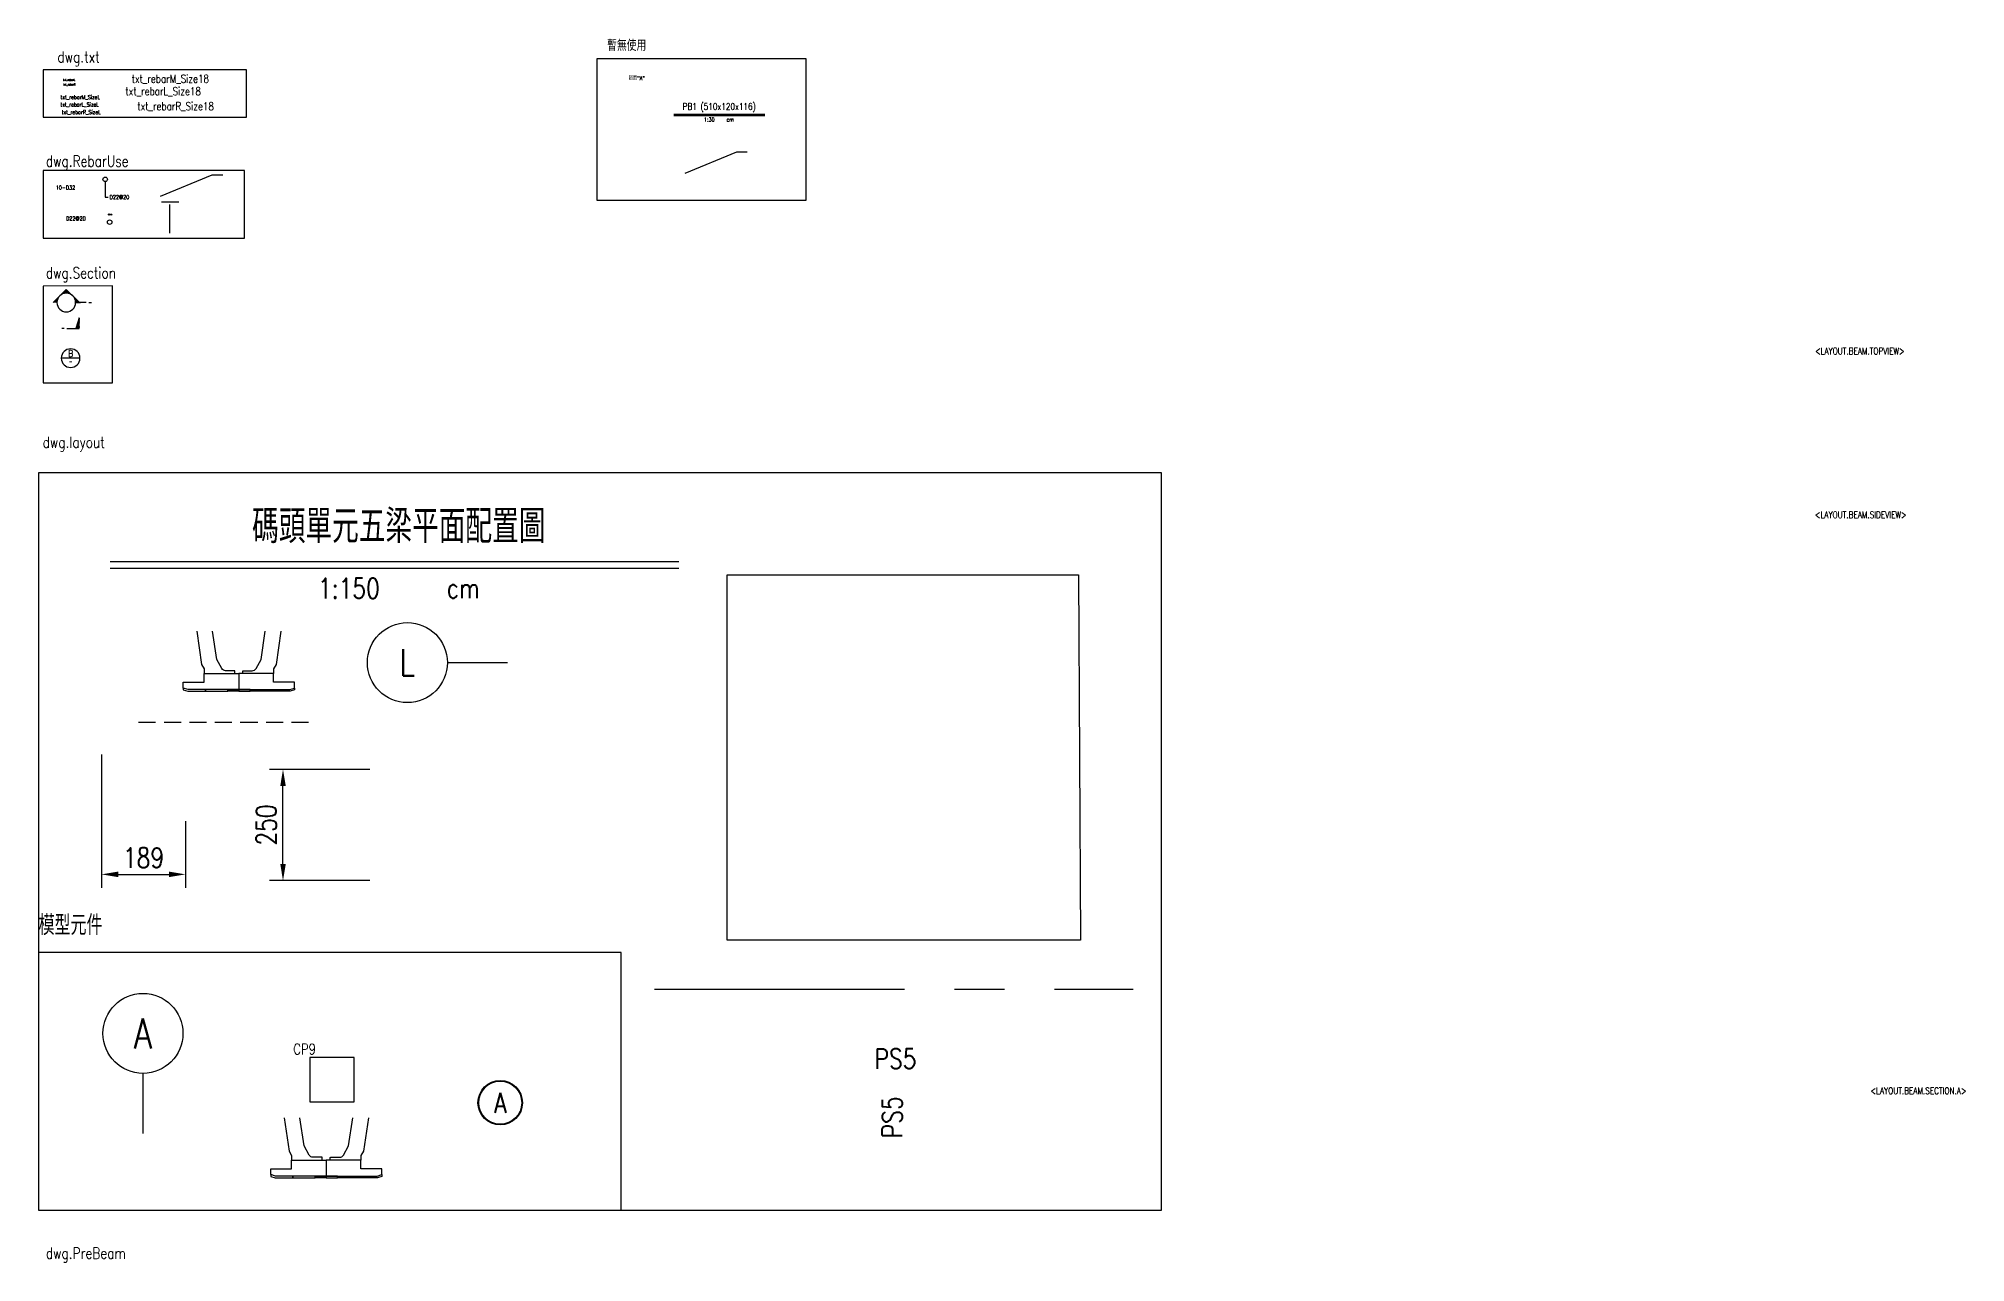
# Model space of a CAD drawing. Extents: x -4754 to 4976, y -19960 to 3841.
# Drawn here: x -4262 to 73, y 1087 to 3841 of the extents above; entities that cross this region are included whole.
import ezdxf
from ezdxf.enums import TextEntityAlignment as Align

# ---------------------------------------------------------------- set-up
doc = ezdxf.new("R2010")
doc.units = 0
doc.header["$LTSCALE"] = 3
doc.linetypes.add('CENTER', pattern=[2, 1.25, -0.25, 0.25, -0.25])
doc.linetypes.add('DASHED', pattern=[19.05, 12.7, -6.35])
doc.layers.get('0').update_dxf_attribs({"linetype": 'CONTINUOUS'})
doc.layers.add('HB_0', color=7, linetype='CONTINUOUS', transparency=0.5)
for name, color, linetype in [('HB_DIM', 1, 'CONTINUOUS'), ('HB_SYMBOLS', 7, 'CONTINUOUS'), ('HB_TXT_CTEXT', 2, 'CONTINUOUS'), ('RCAD.PARM.Treatle', 2, 'CONTINUOUS'), ('底圖', 7, 'CONTINUOUS'), ('預鑄樁帽', 6, 'CONTINUOUS'), ('預鑄版_TXT', 2, 'CONTINUOUS')]:
    doc.layers.add(name, color=color, linetype=linetype)
doc.styles.get("Standard").update_dxf_attribs({"font": 'ROMANS.shx', "width": 0.8, "bigfont": 'chineset.shx'})
doc.dimstyles.new('150cm', dxfattribs={"dimscale": 15, "dimtxt": 3, "dimasz": 2.5, "dimexe": 2, "dimexo": 2, "dimgap": 1, "dimtad": 1, "dimdsep": 46, "dimtxsty": 'Standard', "dimcen": 0, "dimclrt": 2, "dimadec": 0, "dimazin": 0, "dimtfac": 1, "dimtix": 1, "dimtmove": 2, "dimatfit": 3, "dimfxl": 1, "dimtolj": 1, "dimtzin": 0, "dimarcsym": 0})

# ---------------------------------------------------------------- blocks, each defined once
blk = doc.blocks.new('C')
at = {"color": 3, "linetype": 'Continuous'}
blk.add_circle((0, 0), 1.2, dxfattribs=at)
blk = doc.blocks.new('SEC2U0-n')
at = {"color": 3}
for p, q in [((-17, 0), (-19, 0)), ((-15, 0), (-7, 0))]:
    blk.add_line(p, q, dxfattribs=at)
at = {"color": 2, "linetype": 'Continuous'}
for p, q in [((-7.5, 0), (-10.6, 0)), ((-9.9, 0), (0, 9.9)), ((0, 9.9), (9.9, 0))]:
    blk.add_line(p, q, dxfattribs=at)
blk.add_circle((0, 0), 7, dxfattribs=at)
for points in [[(-9.9, 0), (-6.1, 3.5), (-4.9, 4.9), (-5.6, 4.3)], [(-9.9, 0), (-6.8, 1.8), (-6.1, 3.5), (-6.8, 1.8)], [(-9.9, 0), (-7, 0), (-6.8, 1.8), (-6.9, 0.9)], [(0, 9.9), (-3.5, 6.1), (-4.9, 4.9), (-4.3, 5.6)], [(0, 9.9), (-1.8, 6.8), (-3.5, 6.1), (-1.8, 6.8)], [(0, 9.9), (0, 7), (-1.8, 6.8), (-0.9, 6.9)], [(0, 9.9), (3.5, 6.1), (4.9, 4.9), (4.3, 5.6)], [(0, 9.9), (1.8, 6.8), (3.5, 6.1), (1.8, 6.8)], [(0, 9.9), (0, 7), (1.8, 6.8), (0.9, 6.9)], [(9.9, 0), (6.1, 3.5), (4.9, 4.9), (5.6, 4.3)], [(9.9, 0), (6.8, 1.8), (6.1, 3.5), (6.8, 1.8)], [(9.9, 0), (7, 0), (6.8, 1.8), (6.9, 0.9)]]:
    blk.add_solid(points, dxfattribs=at)
blk = doc.blocks.new('ST-n')
at = {"color": 2}
blk.add_line((-7, 0), (7, 0), dxfattribs=at)
blk.add_circle((0, 0), 7, dxfattribs=at)
at = {"color": 3, "width": 0.8}
blk.add_attdef('A', text='', height=5, dxfattribs=at).set_placement((0, 3.5), align=Align.MIDDLE)
at = {"color": 1, "width": 0.8}
blk.add_attdef('HB2002', text='', height=2.5, dxfattribs=at).set_placement((0, -2.5), align=Align.MIDDLE)
blk = doc.blocks.new('*X3')
at = {"color": 0, "linetype": 'Continuous'}
for p, q in [((79, 269.2), (79, 269.2)), ((79.2, 269.2), (79.3, 269.3)), ((79.4, 269.2), (79.5, 269.4)), ((79.5, 269.2), (79.8, 269.5)), ((79.7, 269.2), (80.1, 269.6)), ((79.9, 269.2), (80.3, 269.6)), ((80.1, 269.2), (80.6, 269.7)), ((80.2, 269.2), (80.8, 269.8)), ((80.4, 269.2), (81.1, 269.9)), ((80.6, 269.2), (81.3, 270)), ((80.8, 269.2), (81.6, 270)), ((80.9, 269.2), (81.9, 270.1)), ((81.1, 269.2), (82.1, 270.2)), ((81.3, 269.2), (82.4, 270.3)), ((81.5, 269.2), (82.6, 270.4)), ((81.6, 269.2), (82.9, 270.4)), ((81.8, 269.2), (83.1, 270.5)), ((82, 269.2), (83.4, 270.6)), ((82.2, 269.2), (83.7, 270.7)), ((82.4, 269.2), (83.9, 270.8)), ((82.5, 269.2), (84.2, 270.8)), ((82.7, 269.2), (84.4, 270.9)), ((82.9, 269.2), (84.7, 271)), ((83.1, 269.2), (84.9, 271.1)), ((83.2, 269.2), (85.2, 271.2)), ((83.4, 269.2), (85.5, 271.2)), ((83.6, 269.2), (85.7, 271.3)), ((83.8, 269.2), (86, 271.4)), ((83.9, 269.2), (86.2, 271.5)), ((84.1, 269.2), (86.5, 271.6)), ((84.3, 269.2), (86.7, 271.7)), ((84.5, 269.2), (86.9, 271.7)), ((84.7, 269.2), (86.9, 271.5)), ((84.8, 269.2), (86.9, 271.3)), ((85, 269.2), (86.9, 271.1)), ((85.2, 269.2), (86.9, 271)), ((85.4, 269.2), (86.9, 270.8)), ((85.5, 269.2), (86.9, 270.6)), ((85.7, 269.2), (86.9, 270.4)), ((85.9, 269.2), (86.9, 270.2)), ((86.1, 269.2), (86.9, 270.1)), ((86.2, 269.2), (86.9, 269.9)), ((86.4, 269.2), (86.9, 269.7)), ((86.6, 269.2), (86.9, 269.5)), ((86.8, 269.2), (86.9, 269.4))]:
    blk.add_line(p, q, dxfattribs=at)
blk = doc.blocks.new('SEND-n')
at = {"color": 3}
for p, q in [((9.4, 0), (0, 0)), ((11.4, 0), (13, 0))]:
    blk.add_line(p, q, dxfattribs=at)
at = {"color": 2, "linetype": 'Continuous'}
blk.add_lwpolyline([(0, 0), (0, 8), (2.5, 0)], close=True, dxfattribs=at)
at = {"color": 2, "linetype": 'Continuous', "rotation": 270}
blk.add_blockref('*X3', (-269.2, 86.9), dxfattribs=at)
blk = doc.blocks.new('rebar_num')
at = {"color": 0, "linetype": 'Continuous', "width": 0.8}
blk.add_attdef('A', text='', height=9, dxfattribs=at).set_placement((-3.1, 3.9), align=Align.MIDDLE_LEFT)
blk = doc.blocks.new('H_Circle_guide')
at = {"layer": 'HB_TXT_CTEXT', "color": 1, "linetype": 'Continuous'}
blk.add_lwpolyline([(0, -5), (0, -40), (6.4, -40)], dxfattribs=at)
blk.add_circle((0, 0), 5, dxfattribs=at)
at = {"color": 0, "linetype": 'Continuous', "width": 0.8}
blk.add_attdef('A', text='', height=9, dxfattribs=at).set_placement((10.1, -40), align=Align.MIDDLE_LEFT)
blk = doc.blocks.new('H_Arrow_guide')
at = {"layer": 'HB_TXT_CTEXT', "color": 1, "linetype": 'Continuous'}
blk.add_lwpolyline([(0, 0, 0, 2.5, 0), (0, -7.5, 0, 0, 0), (0, -37, 0, 0, 0), (7.5, -37, 0, 0, 0)], format="xyseb", dxfattribs=at)
at = {"color": 0, "linetype": 'Continuous', "width": 0.8}
blk.add_attdef('A', text='', height=9, dxfattribs=at).set_placement((9.7, -35.9), align=Align.MIDDLE_LEFT)
blk = doc.blocks.new('beam_title')
at = {"layer": 'HB_TXT_CTEXT', "color": 3, "linetype": 'Continuous'}
blk.add_line((-102.5, 3), (102.5, 3), dxfattribs=at)
at = {"layer": 'HB_TXT_CTEXT', "color": 1, "linetype": 'Continuous'}
blk.add_line((-102.5, 0), (102.5, 0), dxfattribs=at)
at = {"color": 3, "linetype": 'Continuous', "width": 0.8}
blk.add_attdef('A', text='', height=15, dxfattribs=at).set_placement((0, 19.5), align=Align.MIDDLE)
at = {"color": 2, "linetype": 'Continuous', "width": 0.8}
for tag, p in [('1:30', (-22.4, -9)), ('CM', (24.8, -9))]:
    blk.add_attdef(tag, text='', height=9, dxfattribs=at).set_placement(p, align=Align.MIDDLE)
blk = doc.blocks.new('gr_t')
at = {"layer": 'HB_SYMBOLS', "color": 4, "linetype": 'Continuous'}
blk.add_line((0, -6), (0, -15), dxfattribs=at)
blk.add_circle((0, 0), 6, dxfattribs=at)
at = {"layer": 'HB_SYMBOLS', "color": 4, "linetype": 'Continuous', "width": 0.8}
blk.add_attdef('A', text='', height=4.5, dxfattribs=at).set_placement((0, 0), align=Align.MIDDLE)
blk = doc.blocks.new('fender')
at = {"color": 7, "linetype": 'Continuous'}
for points in [[(-94.7, -0.1), (-83.8, -75), (-78, -85.1), (-78, -95.1)], [(94.7, -0.1), (83.8, -75), (78, -85.1), (78, -95.1)]]:
    blk.add_lwpolyline(points, dxfattribs=at)
for points in [[(-9, -95.1), (-9, -89.4, 0.414214), (-9.5, -88.9), (-29.8, -88.9, -0.272631), (-38.5, -83.9), (-50, -63.5), (-59.4, -0.1)], [(9, -95.1), (9, -89.4, -0.414214), (9.5, -88.9), (29.8, -88.9, 0.272631), (38.5, -83.9), (50, -63.5), (59.4, -0.1)]]:
    blk.add_lwpolyline(points, format="xyb", dxfattribs=at)
for points in [[(0, -95.1), (0, -131.1), (-114.4, -131.1), (-125, -127.9), (-125, -115.1), (-78, -115.1), (-78, -95.1)], [(-115, -135.1), (-75, -135.1), (-75, -131.1), (-114.4, -131.1), (-125, -127.9), (-125, -132.1)], [(0, -95.1), (0, -131.1), (114.4, -131.1), (125, -127.9), (125, -115.1), (78, -115.1), (78, -95.1)], [(115, -135.1), (75, -135.1), (75, -131.1), (114.4, -131.1), (125, -127.9), (125, -132.1)], [(-75, -131.1), (-75, -135.1), (-25, -135.1), (-25, -131.1)], [(0, -131.1), (0, -135.1), (-25, -135.1), (-25, -131.1)], [(0, -131.1), (0, -135.1), (25, -135.1), (25, -131.1)], [(75, -131.1), (75, -135.1), (25, -135.1), (25, -131.1)]]:
    blk.add_lwpolyline(points, close=True, dxfattribs=at)
blk = doc.blocks.new('title')
at = {"layer": 'HB_TXT_CTEXT', "color": 3}
blk.add_line((-639.6, 0), (639.6, 0), dxfattribs=at)
at = {"layer": 'HB_TXT_CTEXT', "color": 1}
blk.add_line((-639.6, -15), (639.6, -15), dxfattribs=at)
at = {"color": 3, "linetype": 'Continuous', "width": 0.8}
blk.add_attdef('碼頭單元五梁平面配置圖', text='', height=75, dxfattribs=at).set_placement((9.6, 82.5), align=Align.MIDDLE)
at = {"color": 2, "linetype": 'Continuous', "width": 0.8}
for tag, p in [('1:150', (-102.6, -60.5)), ('CM', (154.5, -60))]:
    blk.add_attdef(tag, text='', height=45, dxfattribs=at).set_placement(p, align=Align.MIDDLE)
blk = doc.blocks.new('*D50')
at = {"layer": 'HB_DIM', "color": 0, "lineweight": -2, "transparency": 16777216}
for p, q in [((-4120.3, 2230.5), (-4120.3, 1930.5)), ((-3931.3, 2080.5), (-3931.3, 1930.5)), ((-4082.8, 1960.5), (-3968.8, 1960.5))]:
    blk.add_line(p, q, dxfattribs=at)
at = {"layer": 'HB_DIM', "color": 0, "transparency": 16777216}
for points in [[(-4082.8, 1966.8), (-4082.8, 1954.3), (-4120.3, 1960.5)], [(-3968.8, 1954.3), (-3968.8, 1966.8), (-3931.3, 1960.5)]]:
    blk.add_solid(points, dxfattribs=at)
at = {"layer": 'HB_DIM', "color": 2, "linetype": 'Continuous', "transparency": 16777216, "insert": (-4025.8, 1998), "char_height": 45, "attachment_point": 5}
blk.add_mtext('\\A1;189', dxfattribs=at)
blk = doc.blocks.new('*D51')
at = {"layer": 'HB_DIM', "color": 0, "lineweight": -2, "transparency": 16777216}
for p, q in [((-3517, 2196.6), (-3742, 2196.6)), ((-3712, 1984.1), (-3712, 2159.1)), ((-3517, 1946.6), (-3742, 1946.6))]:
    blk.add_line(p, q, dxfattribs=at)
at = {"layer": 'HB_DIM', "color": 0, "transparency": 16777216}
for points in [[(-3705.7, 2159.1), (-3718.2, 2159.1), (-3712, 2196.6)], [(-3718.2, 1984.1), (-3705.7, 1984.1), (-3712, 1946.6)]]:
    blk.add_solid(points, dxfattribs=at)
at = {"layer": 'HB_DIM', "color": 2, "linetype": 'Continuous', "transparency": 16777216, "insert": (-3749.5, 2071.6), "char_height": 45, "attachment_point": 5, "rotation": 90}
blk.add_mtext('\\A1;250', dxfattribs=at)
blk = doc.blocks.new('pilecap')
at = {"layer": '預鑄樁帽', "linetype": 'DASHED', "ltscale": 100}
blk.add_lwpolyline([(-50, -50), (50, -50), (50, 50), (-50, 50)], close=True, dxfattribs=at)
at = {"width": 0.8}
blk.add_attdef('A', text='', height=24, dxfattribs=at).set_placement((-61.9, 68.6), align=Align.MIDDLE)
blk = doc.blocks.new('linelabel')
at = {"layer": 'HB_SYMBOLS', "color": 4, "linetype": 'Continuous'}
blk.add_line((0, -90), (0, -225), dxfattribs=at)
blk.add_circle((0, 0), 90, dxfattribs=at)
at = {"color": 4, "width": 0.8}
blk.add_attdef('A', text='', height=67.5, dxfattribs=at).set_placement((0, 0), align=Align.MIDDLE)
blk = doc.blocks.new('pile')
at = {"layer": 'HB_0', "linetype": 'Continuous'}
for radius in [50, 48.4]:
    blk.add_circle((0, 0), radius, dxfattribs=at)
at = {"color": 2, "width": 0.8}
blk.add_attdef('A', text='', height=45, dxfattribs=at).set_placement((0, 0), align=Align.MIDDLE_CENTER)
blk = doc.blocks.new('C_Red')
at = {"color": 1, "linetype": 'Continuous'}
blk.add_circle((0, 0), 1.2, dxfattribs=at)

msp = doc.modelspace()

# ---------------------------------------------------------------- linework, layer by layer
at = {"color": 0, "linetype": 'Continuous'}
msp.add_lwpolyline([(-3006.267, 3795.152), (-3006.267, 3477.063), (-2534.961, 3477.063), (-2534.961, 3795.152)], close=True, dxfattribs=at)
at = {"linetype": 'Continuous'}
for points in [[(-4251.563, 3770.222), (-4251.563, 3664.256), (-3794.177, 3664.256), (-3794.177, 3770.222)], [(-4251.563, 3543.963), (-4251.563, 3391.612), (-3798.441, 3391.612), (-3798.441, 3543.963)], [(-4251.563, 3283.603), (-4251.563, 3066.021), (-4095.868, 3066.63), (-4095.868, 3284.212)], [(-4261.946, 1784.957), (-4261.946, 1204.687), (-2951.385, 1204.687), (-2951.385, 1784.957)]]:
    msp.add_lwpolyline(points, close=True, dxfattribs=at)
at = {"color": 7, "linetype": 'Continuous'}
msp.add_lwpolyline([(-4261.946, 2864.03), (-4261.946, 1204.687), (-1735.853, 1204.687), (-1735.853, 2864.03)], close=True, dxfattribs=at)
at = {"linetype": 'DASHED'}
msp.add_lwpolyline([(-4036.705, 2302.57), (-3806.896, 2302.57), (-3642.424, 2302.57)], dxfattribs=at)
at = {"color": 252, "linetype": 'CENTER', "ltscale": 150}
msp.add_lwpolyline([(-2876.368, 1702.361), (-1799.622, 1702.361)], dxfattribs=at)
at = {"layer": 'HB_0', "color": 3, "linetype": 'Continuous'}
msp.add_line((-3946.691, 3472.992), (-3985.691, 3472.992), dxfattribs=at)
at = {"layer": 'HB_DIM', "color": 4, "linetype": 'Continuous'}
msp.add_line((-3966.324, 3403.076), (-3966.324, 3467.82), dxfattribs=at)
at = {"layer": 'RCAD.PARM.Treatle', "color": 4, "linetype": 'Continuous'}
msp.add_lwpolyline([(-2807.505, 3537.904), (-2691.278, 3585.793), (-2667.494, 3585.793)], dxfattribs=at)
at = {"layer": 'RCAD.PARM.Treatle', "color": 1, "linetype": 'Continuous'}
msp.add_lwpolyline([(-3987.325, 3486.045), (-3871.098, 3533.934), (-3847.314, 3533.934)], dxfattribs=at)
msp.add_circle((-4101.965, 3427.863), 5, dxfattribs=at)
at = {"layer": '底圖', "color": 4, "linetype": 'Continuous'}
msp.add_lwpolyline([(-1922.391, 2634.081), (-1918.264, 1812.23), (-2712.795, 1812.23), (-2712.795, 2634.081), (-1922.391, 2634.081)], dxfattribs=at)

# ---------------------------------------------------------------- block references
at = {"color": 0, "linetype": 'Continuous'}
ref = msp.add_blockref('beam_title', (-2730.599, 3667.522), dxfattribs=at)
ref.add_attrib('A', 'PB1 (510x120x116)', dxfattribs={"color": 0, "linetype": 'Continuous', "height": 15, "width": 0.8}).set_placement((-2730.601, 3687.02), align=Align.MIDDLE)
ref.add_attrib('1:30', '1:30', dxfattribs={"color": 0, "linetype": 'Continuous', "height": 9, "width": 0.8}).set_placement((-2753.034, 3658.519), align=Align.MIDDLE)
ref.add_attrib('CM', 'cm', dxfattribs={"color": 0, "linetype": 'Continuous', "height": 9, "width": 0.8}).set_placement((-2705.761, 3658.52), align=Align.MIDDLE)
for name, p in [('H_Circle_guide', (-4111.967, 3524.119)), ('H_Arrow_guide', (-4209.53, 3471.961))]:
    msp.add_blockref(name, p, dxfattribs=at).add_auto_attribs({'A': 'D22@20'})
ref = msp.add_blockref('rebar_num', (-4220.005, 3501.592), dxfattribs=at)
ref.add_attrib('A', '10-D32', dxfattribs={"linetype": 'Continuous', "height": 9, "width": 0.8}).set_placement((-4223.134, 3505.462), align=Align.MIDDLE_LEFT)
at = {"linetype": 'Continuous'}
msp.add_blockref('C_Red', (-4098.506, 3444.707), dxfattribs=at)
for name, p, values in [('title', (-3461.128, 2664.503), {'碼頭單元五梁平面配置圖': '碼頭單元五梁平面配置圖', '1:150': '1:150', 'CM': 'cm'}), ('linelabel', (-4027.022, 1602.659), {'A': 'A'}), ('pile', (-3223.332, 1446.794), {'A': 'A'})]:
    msp.add_blockref(name, p, dxfattribs=at).add_auto_attribs(values)
for p in [(-3811.213, 2507.651), (-3614.627, 1412.881)]:
    msp.add_blockref('fender', p)
msp.add_blockref('pilecap', (-3601.628, 1498.692)).add_auto_attribs({'A': 'CP9'})
at = {"layer": 'RCAD.PARM.Treatle', "linetype": 'Continuous'}
msp.add_blockref('C', (-4103.513, 3445.031), dxfattribs=at)
at = {"layer": 'RCAD.PARM.Treatle', "linetype": 'Continuous', "xscale": -3.000000000160651, "yscale": 2.999999999925704, "zscale": 3, "rotation": 359.9999999991219}
for name, p in [('SEC2U0-n', (-4199.553, 3246.978)), ('SEND-n', (-4170.221, 3188.589))]:
    msp.add_blockref(name, p, dxfattribs=at)
at = {"layer": 'RCAD.PARM.Treatle', "linetype": 'Continuous'}
ref = msp.add_blockref('ST-n', (-4189.749, 3121.822), dxfattribs=dict(at, xscale=-3.000000000160651, yscale=2.999999999925704, zscale=3, rotation=359.9999999991219))
ref.add_attrib('HB2002', '-', dxfattribs={"layer": '0', "color": 1, "height": 7.5, "rotation": 360, "width": 0.8}).set_placement((-4189.749, 3114.322), align=Align.MIDDLE)
ref.add_attrib('A', 'B', dxfattribs={"layer": '0', "color": 3, "height": 15, "rotation": 360, "width": 0.8}).set_placement((-4189.749, 3132.322), align=Align.MIDDLE)
at = {"layer": '底圖'}
ref = msp.add_blockref('gr_t', (-3432.097, 2436.97), dxfattribs=dict(at, xscale=15, yscale=15, zscale=15, rotation=90))
ref.add_attrib('A', 'L', dxfattribs={"layer": 'HB_SYMBOLS', "color": 4, "linetype": 'Continuous', "height": 60, "width": 0.8}).set_placement((-3432.097, 2436.97), align=Align.MIDDLE)

# ---------------------------------------------------------------- texts
at = {"color": 0, "linetype": 'Continuous', "char_height": 25, "width": 191.4764, "attachment_point": 1}
for s, insert in [('{暫無使用}', (-2982.714, 3838.126)), ('{dwg.txt}', (-4219.362, 3811.997)), ('{dwg.RebarUse}', (-4245.415, 3577.605)), ('{dwg.Section}', (-4245.415, 3326.24)), ('{dwg.layout}', (-4252.662, 2945.101)), ('{dwg.PreBeam}', (-4245.415, 1120.681))]:
    msp.add_mtext(s, dxfattribs=dict(at, insert=insert))
at = {"linetype": 'Continuous', "insert": (-4261.946, 1868.779), "char_height": 45, "width": 231.61621, "attachment_point": 1}
msp.add_mtext('{模型元件}', dxfattribs=at)
at = {"layer": 'HB_DIM', "color": 2, "linetype": 'Continuous', "width": 0.8}
msp.add_text('txt_rebarL', height=4.5, dxfattribs=at).set_placement((-4206.308, 3748.175), align=Align.MIDDLE_LEFT)
msp.add_text('txt_rebarR', height=4.5, dxfattribs=at).set_placement((-4178.696, 3737.422), align=Align.MIDDLE_RIGHT)
at = {"layer": 'HB_TXT_CTEXT', "linetype": 'Continuous', "width": 0.8}
for s, height, p in [('txt_rebarL_Size18', 18, (-4066.469, 3722.36)), ('斷面"A"', 9, (-2934.538, 3752.009)), ('txt_rebarL_SizeL', 9, (-4212.768, 3692.291))]:
    msp.add_text(s, height=height, dxfattribs=at).set_placement(p, align=Align.MIDDLE_LEFT)
for s, height, p in [('txt_rebarM_Size18', 18, (-3965.472, 3750.437)), ('txt_rebarM_SizeL', 9, (-4168.078, 3709.036))]:
    msp.add_text(s, height=height, dxfattribs=at).set_placement(p, align=Align.MIDDLE_CENTER)
for s, height, p in [('txt_rebarR_Size18', 18, (-3867.547, 3688.623)), ('txt_rebarR_SizeL', 9, (-4122.052, 3675.426))]:
    msp.add_text(s, height=height, dxfattribs=at).set_placement(p, align=Align.MIDDLE_RIGHT)
at = {"layer": 'RCAD.PARM.Treatle', "color": 4, "linetype": 'Continuous', "width": 0.8}
for s, p in [('<LAYOUT.BEAM.TOPVIEW>', (-265.277, 3125.95)), ('<LAYOUT.BEAM.SIDEVIEW>', (-265.427, 2757.507))]:
    msp.add_text(s, height=15, rotation=360, dxfattribs=at).set_placement(p, align=Align.BOTTOM_LEFT)
msp.add_text('<LAYOUT.BEAM.SECTION.A>', height=15, rotation=360, dxfattribs=at).set_placement((-140.466, 1466.211))
at = {"layer": '預鑄版_TXT', "linetype": 'Continuous', "width": 0.8}
msp.add_text('PS5', height=45, dxfattribs=at).set_placement((-2334.135, 1545.498), align=Align.MIDDLE)
msp.add_text('PS5', height=45, rotation=90, dxfattribs=at).set_placement((-2341.599, 1414.131), align=Align.MIDDLE)

# ---------------------------------------------------------------- dimensions: what is measured, and where the dimension line sits
at = {"layer": 'HB_DIM'}
dim = msp.add_linear_dim(base=(-3931.279, 1960.544), p1=(-4120.279, 2260.544), p2=(-3931.279, 2110.544), dimstyle='150cm', dxfattribs=at)
dim.commit()
dim.dimension.update_dxf_attribs({"geometry": '*D50', "text_midpoint": (-4025.779, 1998.044)})
dim = msp.add_linear_dim(base=(-3711.983, 2196.65), p1=(-3486.983, 1946.65), p2=(-3486.983, 2196.65), angle=90, dimstyle='150cm', dxfattribs=at)
dim.commit()
dim.dimension.update_dxf_attribs({"geometry": '*D51', "text_midpoint": (-3749.483, 2071.65)})

doc.saveas('drawing.dxf')
